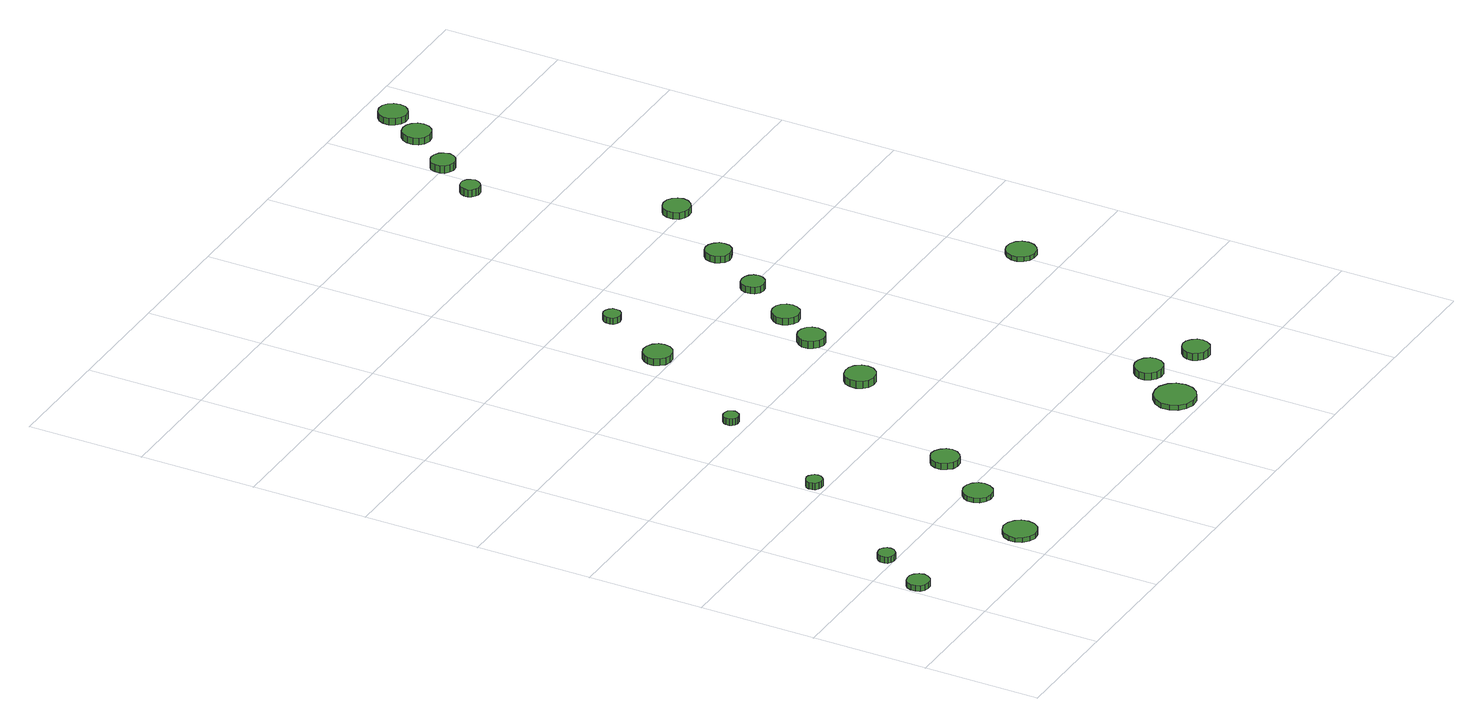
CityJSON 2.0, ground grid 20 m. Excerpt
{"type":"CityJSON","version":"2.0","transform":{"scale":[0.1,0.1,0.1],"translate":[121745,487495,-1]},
"CityObjects":{
"tree1":{"type":"SolitaryVegetationObject","attributes":{"function":"something"},"geometry":[{"type":"MultiSurface","lod":"1","boundaries":[[[0,1,2,3,4,5,6,7,8,9,10,11,12,13,14]],[[15,16,17,18,19,20,21,22,23,24,25,26,27,28,29]],[[0,29,28,1]],[[1,28,27,2]],[[2,27,26,3]],[[3,26,25,4]],[[4,25,24,5]],[[5,24,23,6]],[[6,23,22,7]],[[7,22,21,8]],[[8,21,20,9]],[[9,20,19,10]],[[10,19,18,11]],[[11,18,17,12]],[[12,17,16,13]],[[13,16,15,14]],[[14,15,29,0]]]}]},
"tree2":{"type":"SolitaryVegetationObject","attributes":{"function":"something"},"geometry":[{"type":"MultiSurface","lod":"1","boundaries":[[[30,31,32,33,34,35,36,37,38,39,40,41,42,43,44]],[[45,46,47,48,49,50,51,52,53,54,55,56,57,58,59]],[[30,59,58,31]],[[31,58,57,32]],[[32,57,56,33]],[[33,56,55,34]],[[34,55,54,35]],[[35,54,53,36]],[[36,53,52,37]],[[37,52,51,38]],[[38,51,50,39]],[[39,50,49,40]],[[40,49,48,41]],[[41,48,47,42]],[[42,47,46,43]],[[43,46,45,44]],[[44,45,59,30]]]}]},
"tree3":{"type":"SolitaryVegetationObject","attributes":{"function":"something"},"geometry":[{"type":"MultiSurface","lod":"1","boundaries":[[[60,61,62,63,64,65,66,67,68,69,70,71,72,73,74]],[[75,76,77,78,79,80,81,82,83,84,85,86,87,88,89]],[[60,89,88,61]],[[61,88,87,62]],[[62,87,86,63]],[[63,86,85,64]],[[64,85,84,65]],[[65,84,83,66]],[[66,83,82,67]],[[67,82,81,68]],[[68,81,80,69]],[[69,80,79,70]],[[70,79,78,71]],[[71,78,77,72]],[[72,77,76,73]],[[73,76,75,74]],[[74,75,89,60]]]}]},
"tree4":{"type":"SolitaryVegetationObject","attributes":{"function":"something"},"geometry":[{"type":"MultiSurface","lod":"1","boundaries":[[[90,91,92,93,94,95,96,97,98,99,100,101,102,103,104]],[[105,106,107,108,109,110,111,112,113,114,115,116,117,118,119]],[[90,119,118,91]],[[91,118,117,92]],[[92,117,116,93]],[[93,116,115,94]],[[94,115,114,95]],[[95,114,113,96]],[[96,113,112,97]],[[97,112,111,98]],[[98,111,110,99]],[[99,110,109,100]],[[100,109,108,101]],[[101,108,107,102]],[[102,107,106,103]],[[103,106,105,104]],[[104,105,119,90]]]}]},
"tree5":{"type":"SolitaryVegetationObject","attributes":{"function":"something"},"geometry":[{"type":"MultiSurface","lod":"1","boundaries":[[[120,121,122,123,124,125,126,127,128,129,130,131,132,133,134]],[[135,136,137,138,139,140,141,142,143,144,145,146,147,148,149]],[[120,149,148,121]],[[121,148,147,122]],[[122,147,146,123]],[[123,146,145,124]],[[124,145,144,125]],[[125,144,143,126]],[[126,143,142,127]],[[127,142,141,128]],[[128,141,140,129]],[[129,140,139,130]],[[130,139,138,131]],[[131,138,137,132]],[[132,137,136,133]],[[133,136,135,134]],[[134,135,149,120]]]}]},
"tree6":{"type":"SolitaryVegetationObject","attributes":{"function":"something"},"geometry":[{"type":"MultiSurface","lod":"1","boundaries":[[[150,151,152,153,154,155,156,157,158,159,160,161,162,163,164]],[[165,166,167,168,169,170,171,172,173,174,175,176,177,178,179]],[[150,179,178,151]],[[151,178,177,152]],[[152,177,176,153]],[[153,176,175,154]],[[154,175,174,155]],[[155,174,173,156]],[[156,173,172,157]],[[157,172,171,158]],[[158,171,170,159]],[[159,170,169,160]],[[160,169,168,161]],[[161,168,167,162]],[[162,167,166,163]],[[163,166,165,164]],[[164,165,179,150]]]}]},
"tree7":{"type":"SolitaryVegetationObject","attributes":{"function":"something"},"geometry":[{"type":"MultiSurface","lod":"1","boundaries":[[[180,181,182,183,184,185,186,187,188,189,190,191,192,193,194]],[[195,196,197,198,199,200,201,202,203,204,205,206,207,208,209]],[[180,209,208,181]],[[181,208,207,182]],[[182,207,206,183]],[[183,206,205,184]],[[184,205,204,185]],[[185,204,203,186]],[[186,203,202,187]],[[187,202,201,188]],[[188,201,200,189]],[[189,200,199,190]],[[190,199,198,191]],[[191,198,197,192]],[[192,197,196,193]],[[193,196,195,194]],[[194,195,209,180]]]}]},
"tree8":{"type":"SolitaryVegetationObject","attributes":{"function":"something"},"geometry":[{"type":"MultiSurface","lod":"1","boundaries":[[[210,211,212,213,214,215,216,217,218,219,220,221,222,223,224]],[[225,226,227,228,229,230,231,232,233,234,235,236,237,238,239]],[[210,239,238,211]],[[211,238,237,212]],[[212,237,236,213]],[[213,236,235,214]],[[214,235,234,215]],[[215,234,233,216]],[[216,233,232,217]],[[217,232,231,218]],[[218,231,230,219]],[[219,230,229,220]],[[220,229,228,221]],[[221,228,227,222]],[[222,227,226,223]],[[223,226,225,224]],[[224,225,239,210]]]}]},
"tree9":{"type":"SolitaryVegetationObject","attributes":{"function":"something"},"geometry":[{"type":"MultiSurface","lod":"1","boundaries":[[[240,241,242,243,244,245,246,247,248,249,250,251,252,253,254]],[[255,256,257,258,259,260,261,262,263,264,265,266,267,268,269]],[[240,269,268,241]],[[241,268,267,242]],[[242,267,266,243]],[[243,266,265,244]],[[244,265,264,245]],[[245,264,263,246]],[[246,263,262,247]],[[247,262,261,248]],[[248,261,260,249]],[[249,260,259,250]],[[250,259,258,251]],[[251,258,257,252]],[[252,257,256,253]],[[253,256,255,254]],[[254,255,269,240]]]}]},
"tree10":{"type":"SolitaryVegetationObject","attributes":{"function":"something"},"geometry":[{"type":"MultiSurface","lod":"1","boundaries":[[[270,271,272,273,274,275,276,277,278,279,280,281,282,283,284]],[[285,286,287,288,289,290,291,292,293,294,295,296,297,298,299]],[[270,299,298,271]],[[271,298,297,272]],[[272,297,296,273]],[[273,296,295,274]],[[274,295,294,275]],[[275,294,293,276]],[[276,293,292,277]],[[277,292,291,278]],[[278,291,290,279]],[[279,290,289,280]],[[280,289,288,281]],[[281,288,287,282]],[[282,287,286,283]],[[283,286,285,284]],[[284,285,299,270]]]}]},
"tree11":{"type":"SolitaryVegetationObject","attributes":{"function":"something"},"geometry":[{"type":"MultiSurface","lod":"1","boundaries":[[[300,301,302,303,304,305,306,307,308,309,310,311,312,313,314]],[[315,316,317,318,319,320,321,322,323,324,325,326,327,328,329]],[[300,329,328,301]],[[301,328,327,302]],[[302,327,326,303]],[[303,326,325,304]],[[304,325,324,305]],[[305,324,323,306]],[[306,323,322,307]],[[307,322,321,308]],[[308,321,320,309]],[[309,320,319,310]],[[310,319,318,311]],[[311,318,317,312]],[[312,317,316,313]],[[313,316,315,314]],[[314,315,329,300]]]}]},
"tree12":{"type":"SolitaryVegetationObject","attributes":{"function":"something"},"geometry":[{"type":"MultiSurface","lod":"1","boundaries":[[[330,331,332,333,334,335,336,337,338,339,340,341,342,343,344]],[[345,346,347,348,349,350,351,352,353,354,355,356,357,358,359]],[[330,359,358,331]],[[331,358,357,332]],[[332,357,356,333]],[[333,356,355,334]],[[334,355,354,335]],[[335,354,353,336]],[[336,353,352,337]],[[337,352,351,338]],[[338,351,350,339]],[[339,350,349,340]],[[340,349,348,341]],[[341,348,347,342]],[[342,347,346,343]],[[343,346,345,344]],[[344,345,359,330]]]}]},
"tree13":{"type":"SolitaryVegetationObject","attributes":{"function":"something"},"geometry":[{"type":"MultiSurface","lod":"1","boundaries":[[[360,361,362,363,364,365,366,367,368,369,370,371,372,373,374]],[[375,376,377,378,379,380,381,382,383,384,385,386,387,388,389]],[[360,389,388,361]],[[361,388,387,362]],[[362,387,386,363]],[[363,386,385,364]],[[364,385,384,365]],[[365,384,383,366]],[[366,383,382,367]],[[367,382,381,368]],[[368,381,380,369]],[[369,380,379,370]],[[370,379,378,371]],[[371,378,377,372]],[[372,377,376,373]],[[373,376,375,374]],[[374,375,389,360]]]}]},
"tree14":{"type":"SolitaryVegetationObject","attributes":{"function":"something"},"geometry":[{"type":"MultiSurface","lod":"1","boundaries":[[[390,391,392,393,394,395,396,397,398,399,400,401,402,403,404]],[[405,406,407,408,409,410,411,412,413,414,415,416,417,418,419]],[[390,419,418,391]],[[391,418,417,392]],[[392,417,416,393]],[[393,416,415,394]],[[394,415,414,395]],[[395,414,413,396]],[[396,413,412,397]],[[397,412,411,398]],[[398,411,410,399]],[[399,410,409,400]],[[400,409,408,401]],[[401,408,407,402]],[[402,407,406,403]],[[403,406,405,404]],[[404,405,419,390]]]}]},
"tree15":{"type":"SolitaryVegetationObject","attributes":{"function":"something"},"geometry":[{"type":"MultiSurface","lod":"1","boundaries":[[[420,421,422,423,424,425,426,427,428,429,430,431,432,433,434]],[[435,436,437,438,439,440,441,442,443,444,445,446,447,448,449]],[[420,449,448,421]],[[421,448,447,422]],[[422,447,446,423]],[[423,446,445,424]],[[424,445,444,425]],[[425,444,443,426]],[[426,443,442,427]],[[427,442,441,428]],[[428,441,440,429]],[[429,440,439,430]],[[430,439,438,431]],[[431,438,437,432]],[[432,437,436,433]],[[433,436,435,434]],[[434,435,449,420]]]}]},
"tree16":{"type":"SolitaryVegetationObject","attributes":{"function":"something"},"geometry":[{"type":"MultiSurface","lod":"1","boundaries":[[[450,451,452,453,454,455,456,457,458,459,460,461,462,463,464]],[[465,466,467,468,469,470,471,472,473,474,475,476,477,478,479]],[[450,479,478,451]],[[451,478,477,452]],[[452,477,476,453]],[[453,476,475,454]],[[454,475,474,455]],[[455,474,473,456]],[[456,473,472,457]],[[457,472,471,458]],[[458,471,470,459]],[[459,470,469,460]],[[460,469,468,461]],[[461,468,467,462]],[[462,467,466,463]],[[463,466,465,464]],[[464,465,479,450]]]}]},
"tree17":{"type":"SolitaryVegetationObject","attributes":{"function":"something"},"geometry":[{"type":"MultiSurface","lod":"1","boundaries":[[[480,481,482,483,484,485,486,487,488,489,490,491,492,493,494]],[[495,496,497,498,499,500,501,502,503,504,505,506,507,508,509]],[[480,509,508,481]],[[481,508,507,482]],[[482,507,506,483]],[[483,506,505,484]],[[484,505,504,485]],[[485,504,503,486]],[[486,503,502,487]],[[487,502,501,488]],[[488,501,500,489]],[[489,500,499,490]],[[490,499,498,491]],[[491,498,497,492]],[[492,497,496,493]],[[493,496,495,494]],[[494,495,509,480]]]}]},
"tree18":{"type":"SolitaryVegetationObject","attributes":{"function":"something"},"geometry":[{"type":"MultiSurface","lod":"1","boundaries":[[[510,511,512,513,514,515,516,517,518,519,520,521,522,523,524]],[[525,526,527,528,529,530,531,532,533,534,535,536,537,538,539]],[[510,539,538,511]],[[511,538,537,512]],[[512,537,536,513]],[[513,536,535,514]],[[514,535,534,515]],[[515,534,533,516]],[[516,533,532,517]],[[517,532,531,518]],[[518,531,530,519]],[[519,530,529,520]],[[520,529,528,521]],[[521,528,527,522]],[[522,527,526,523]],[[523,526,525,524]],[[524,525,539,510]]]}]},
"tree19":{"type":"SolitaryVegetationObject","attributes":{"function":"something"},"geometry":[{"type":"MultiSurface","lod":"1","boundaries":[[[540,541,542,543,544,545,546,547,548,549,550,551,552,553,554]],[[555,556,557,558,559,560,561,562,563,564,565,566,567,568,569]],[[540,569,568,541]],[[541,568,567,542]],[[542,567,566,543]],[[543,566,565,544]],[[544,565,564,545]],[[545,564,563,546]],[[546,563,562,547]],[[547,562,561,548]],[[548,561,560,549]],[[549,560,559,550]],[[550,559,558,551]],[[551,558,557,552]],[[552,557,556,553]],[[553,556,555,554]],[[554,555,569,540]]]}]},
"tree20":{"type":"SolitaryVegetationObject","attributes":{"function":"something"},"geometry":[{"type":"MultiSurface","lod":"1","boundaries":[[[570,571,572,573,574,575,576,577,578,579,580,581,582,583,584]],[[585,586,587,588,589,590,591,592,593,594,595,596,597,598,599]],[[570,599,598,571]],[[571,598,597,572]],[[572,597,596,573]],[[573,596,595,574]],[[574,595,594,575]],[[575,594,593,576]],[[576,593,592,577]],[[577,592,591,578]],[[578,591,590,579]],[[579,590,589,580]],[[580,589,588,581]],[[581,588,587,582]],[[582,587,586,583]],[[583,586,585,584]],[[584,585,599,570]]]}]},
"tree21":{"type":"SolitaryVegetationObject","attributes":{"function":"something"},"geometry":[{"type":"MultiSurface","lod":"1","boundaries":[[[600,601,602,603,604,605,606,607,608,609,610,611,612,613,614]],[[615,616,617,618,619,620,621,622,623,624,625,626,627,628,629]],[[600,629,628,601]],[[601,628,627,602]],[[602,627,626,603]],[[603,626,625,604]],[[604,625,624,605]],[[605,624,623,606]],[[606,623,622,607]],[[607,622,621,608]],[[608,621,620,609]],[[609,620,619,610]],[[610,619,618,611]],[[611,618,617,612]],[[612,617,616,613]],[[613,616,615,614]],[[614,615,629,600]]]}]},
"tree22":{"type":"SolitaryVegetationObject","attributes":{"function":"something"},"geometry":[{"type":"MultiSurface","lod":"1","boundaries":[[[630,631,632,633,634,635,636,637,638,639,640,641,642,643,644]],[[645,646,647,648,649,650,651,652,653,654,655,656,657,658,659]],[[630,659,658,631]],[[631,658,657,632]],[[632,657,656,633]],[[633,656,655,634]],[[634,655,654,635]],[[635,654,653,636]],[[636,653,652,637]],[[637,652,651,638]],[[638,651,650,639]],[[639,650,649,640]],[[640,649,648,641]],[[641,648,647,642]],[[642,647,646,643]],[[643,646,645,644]],[[644,645,659,630]]]}]},
"tree23":{"type":"SolitaryVegetationObject","attributes":{"function":"something"},"geometry":[{"type":"MultiSurface","lod":"1","boundaries":[[[660,661,662,663,664,665,666,667,668,669,670,671,672,673,674]],[[675,676,677,678,679,680,681,682,683,684,685,686,687,688,689]],[[660,689,688,661]],[[661,688,687,662]],[[662,687,686,663]],[[663,686,685,664]],[[664,685,684,665]],[[665,684,683,666]],[[666,683,682,667]],[[667,682,681,668]],[[668,681,680,669]],[[669,680,679,670]],[[670,679,678,671]],[[671,678,677,672]],[[672,677,676,673]],[[673,676,675,674]],[[674,675,689,660]]]}]}
},
"vertices":[
[42,130,17],[40,138,17],[35,145,17],[28,149,17],[21,149,17],[13,147,17],[7,142,17],[4,134,17],[4,126,17],[7,119,17],[13,114,17],[21,112,17],[28,112,17],[35,116,17],[40,123,17],[40,123,7],[35,116,7],[28,112,7],[21,112,7],[13,114,7],[7,119,7],[4,126,7],[4,134,7],[7,142,7],[13,147,7],[21,149,7],[28,149,7],[35,145,7],[40,138,7],[42,130,7],
[87,214,18],[86,220,18],[82,225,18],[77,228,18],[71,228,18],[65,226,18],[60,222,18],[58,217,18],[58,210,18],[60,205,18],[65,201,18],[71,199,18],[77,200,18],[82,203,18],[86,208,18],[86,208,7],[82,203,7],[77,200,7],[71,199,7],[65,201,7],[60,205,7],[58,210,7],[58,217,7],[60,222,7],[65,226,7],[71,228,7],[77,228,7],[82,225,7],[86,220,7],[87,214,7],
[268,64,15],[266,76,15],[259,85,15],[249,91,15],[237,93,15],[226,89,15],[217,81,15],[212,70,15],[212,59,15],[217,48,15],[226,40,15],[237,36,15],[249,38,15],[259,43,15],[266,53,15],[266,53,7],[259,43,7],[249,38,7],[237,36,7],[226,40,7],[217,48,7],[212,59,7],[212,70,7],[217,81,7],[226,89,7],[237,93,7],[249,91,7],[259,85,7],[266,76,7],[268,64,7],
[224,416,25],[223,422,25],[219,426,25],[215,429,25],[209,430,25],[204,428,25],[199,424,25],[197,419,25],[197,413,25],[199,408,25],[204,405,25],[209,403,25],[215,403,25],[219,406,25],[223,411,25],[223,411,13],[219,406,13],[215,403,13],[209,403,13],[204,405,13],[199,408,13],[197,413,13],[197,419,13],[199,424,13],[204,428,13],[209,430,13],[215,429,13],[219,426,13],[223,422,13],[224,416,13],
[339,180,15],[337,190,15],[331,198,15],[322,203,15],[312,204,15],[302,201,15],[294,194,15],[290,185,15],[290,175,15],[294,165,15],[302,158,15],[312,155,15],[322,156,15],[331,161,15],[337,170,15],[337,170,7],[331,161,7],[322,156,7],[312,155,7],[302,158,7],[294,165,7],[290,175,7],[290,185,7],[294,194,7],[302,201,7],[312,204,7],[322,203,7],[331,198,7],[337,190,7],[339,180,7],
[404,273,18],[402,282,18],[396,290,18],[388,295,18],[378,297,18],[368,293,18],[361,287,18],[357,278,18],[357,268,18],[361,259,18],[368,252,18],[378,249,18],[388,250,18],[396,255,18],[402,263,18],[402,263,7],[396,255,7],[388,250,7],[378,249,7],[368,252,7],[361,259,7],[357,268,7],[357,278,7],[361,287,7],[368,293,7],[378,297,7],[388,295,7],[396,290,7],[402,282,7],[404,273,7],
[341,627,23],[339,632,23],[336,637,23],[332,639,23],[326,640,23],[321,638,23],[317,634,23],[315,630,23],[315,624,23],[317,619,23],[321,616,23],[326,614,23],[332,615,23],[336,617,23],[339,622,23],[339,622,11],[336,617,11],[332,615,11],[326,614,11],[321,616,11],[317,619,11],[315,624,11],[315,630,11],[317,634,11],[321,638,11],[326,640,11],[332,639,11],[336,637,11],[339,632,11],[341,627,11],
[559,505,26],[557,516,26],[550,525,26],[541,530,26],[530,531,26],[520,528,26],[512,521,26],[508,511,26],[508,500,26],[512,490,26],[520,483,26],[530,480,26],[541,481,26],[550,486,26],[557,495,26],[557,495,13],[550,486,13],[541,481,13],[530,480,13],[520,483,13],[512,490,13],[508,500,13],[508,511,13],[512,521,13],[520,528,13],[530,531,13],[541,530,13],[550,525,13],[557,516,13],[559,505,13],
[478,825,19],[476,835,19],[470,843,19],[461,848,19],[451,849,19],[441,846,19],[434,839,19],[430,830,19],[430,820,19],[434,811,19],[441,804,19],[451,801,19],[461,802,19],[470,807,19],[476,815,19],[476,815,7],[470,807,7],[461,802,7],[451,801,7],[441,804,7],[434,811,7],[430,820,7],[430,830,7],[434,839,7],[441,846,7],[451,849,7],[461,848,7],[470,843,7],[476,835,7],[478,825,7],
[758,44,16],[755,59,16],[747,70,16],[734,78,16],[720,79,16],[706,75,16],[695,65,16],[689,52,16],[689,37,16],[695,24,16],[706,14,16],[720,10,16],[734,11,16],[747,19,16],[755,30,16],[755,30,7],[747,19,7],[734,11,7],[720,10,7],[706,14,7],[695,24,7],[689,37,7],[689,52,7],[695,65,7],[706,75,7],[720,79,7],[734,78,7],[747,70,7],[755,59,7],[758,44,7],
[637,636,19],[635,645,19],[630,653,19],[621,658,19],[612,659,19],[603,656,19],[596,649,19],[592,641,19],[592,631,19],[596,623,19],[603,616,19],[612,613,19],[621,614,19],[630,619,19],[635,627,19],[635,627,6],[630,619,6],[621,614,6],[612,613,6],[603,616,6],[596,623,6],[592,631,6],[592,641,6],[596,649,6],[603,656,6],[612,659,6],[621,658,6],[630,653,6],[635,645,6],[637,636,6],
[539,944,19],[538,950,19],[534,955,19],[529,958,19],[523,959,19],[517,957,19],[512,952,19],[510,947,19],[510,941,19],[512,935,19],[517,931,19],[523,929,19],[529,930,19],[534,933,19],[538,938,19],[538,938,8],[534,933,8],[529,930,8],[523,929,8],[517,931,8],[512,935,8],[510,941,8],[510,947,8],[512,952,8],[517,957,8],[523,959,8],[529,958,8],[534,955,8],[538,950,8],[539,944,8],
[797,118,23],[795,127,23],[789,135,23],[780,140,23],[770,141,23],[761,138,23],[754,132,23],[749,123,23],[749,113,23],[754,103,23],[761,97,23],[770,94,23],[780,95,23],[789,100,23],[795,108,23],[795,108,10],[789,100,10],[780,95,10],[770,94,10],[761,97,10],[754,103,10],[749,113,10],[749,123,10],[754,132,10],[761,138,10],[770,141,10],[780,140,10],[789,135,10],[795,127,10],[797,118,10],
[683,706,18],[681,715,18],[676,723,18],[668,728,18],[658,729,18],[649,726,18],[642,719,18],[638,711,18],[638,701,18],[642,692,18],[649,686,18],[658,683,18],[668,684,18],[676,689,18],[681,697,18],[681,697,6],[676,689,6],[668,684,6],[658,683,6],[649,686,6],[642,692,6],[638,701,6],[638,711,6],[642,719,6],[649,726,6],[658,729,6],[668,728,6],[676,723,6],[681,715,6],[683,706,6],
[880,78,25],[878,87,25],[872,95,25],[864,100,25],[855,101,25],[846,98,25],[839,91,25],[835,83,25],[835,73,25],[839,65,25],[846,58,25],[855,56,25],[864,56,25],[872,61,25],[878,69,25],[878,69,12],[872,61,12],[864,56,12],[855,56,12],[846,58,12],[839,65,12],[835,73,12],[835,83,12],[839,91,12],[846,98,12],[855,101,12],[864,100,12],[872,95,12],[878,87,12],[880,78,12],
[739,796,18],[737,804,18],[732,810,18],[725,814,18],[717,815,18],[709,813,18],[703,807,18],[700,800,18],[700,791,18],[703,784,18],[709,778,18],[717,776,18],[725,777,18],[732,781,18],[737,788,18],[737,788,6],[732,781,6],[725,777,6],[717,776,6],[709,778,6],[703,784,6],[700,791,6],[700,800,6],[703,807,6],[709,813,6],[717,815,6],[725,814,6],[732,810,6],[737,804,6],[739,796,6],
[801,890,18],[800,899,18],[794,906,18],[786,911,18],[777,912,18],[768,909,18],[762,903,18],[758,894,18],[758,885,18],[762,877,18],[768,871,18],[777,868,18],[786,869,18],[794,873,18],[800,881,18],[800,881,6],[794,873,6],[786,869,6],[777,868,6],[768,871,6],[762,877,6],[758,885,6],[758,894,6],[762,903,6],[768,909,6],[777,912,6],[786,911,6],[794,906,6],[800,899,6],[801,890,6],
[1036,472,14],[1034,482,14],[1028,491,14],[1019,496,14],[1008,497,14],[998,494,14],[991,487,14],[986,477,14],[986,467,14],[991,457,14],[998,450,14],[1008,447,14],[1019,448,14],[1028,453,14],[1034,462,14],[1034,462,6],[1028,453,6],[1019,448,6],[1008,447,6],[998,450,6],[991,457,6],[986,467,6],[986,477,6],[991,487,6],[998,494,6],[1008,497,6],[1019,496,6],[1028,491,6],[1034,482,6],[1036,472,6],
[882,1006,26],[880,1016,26],[874,1023,26],[866,1028,26],[856,1029,26],[847,1026,26],[840,1020,26],[836,1011,26],[836,1001,26],[840,992,26],[847,986,26],[856,983,26],[866,984,26],[874,989,26],[880,997,26],[880,997,14],[874,989,14],[866,984,14],[856,983,14],[847,986,14],[840,992,14],[836,1001,14],[836,1011,14],[840,1020,14],[847,1026,14],[856,1029,14],[866,1028,14],[874,1023,14],[880,1016,14],[882,1006,14],
[781,1325,25],[779,1332,25],[775,1337,25],[769,1341,25],[762,1341,25],[756,1339,25],[751,1335,25],[748,1328,25],[748,1321,25],[751,1315,25],[756,1311,25],[762,1308,25],[769,1309,25],[775,1313,25],[779,1318,25],[779,1318,12],[775,1313,12],[769,1309,12],[762,1308,12],[756,1311,12],[751,1315,12],[748,1321,12],[748,1328,12],[751,1335,12],[756,1339,12],[762,1341,12],[769,1341,12],[775,1337,12],[779,1332,12],[781,1325,12],
[840,1402,21],[838,1411,21],[833,1418,21],[825,1422,21],[817,1423,21],[809,1420,21],[802,1415,21],[799,1407,21],[799,1398,21],[802,1390,21],[809,1385,21],[817,1382,21],[825,1383,21],[833,1387,21],[838,1394,21],[838,1394,8],[833,1387,8],[825,1383,8],[817,1382,8],[809,1385,8],[802,1390,8],[799,1398,8],[799,1407,8],[802,1415,8],[809,1420,8],[817,1423,8],[825,1422,8],[833,1418,8],[838,1411,8],[840,1402,8],
[904,1482,20],[902,1492,20],[896,1500,20],[888,1505,20],[878,1506,20],[868,1503,20],[861,1496,20],[857,1487,20],[857,1477,20],[861,1468,20],[868,1461,20],[878,1458,20],[888,1459,20],[896,1464,20],[902,1472,20],[902,1472,8],[896,1464,8],[888,1459,8],[878,1458,8],[868,1461,8],[861,1468,8],[857,1477,8],[857,1487,8],[861,1496,8],[868,1503,8],[878,1506,8],[888,1505,8],[896,1500,8],[902,1492,8],[904,1482,8],
[939,1543,21],[937,1553,21],[931,1561,21],[923,1566,21],[913,1567,21],[903,1564,21],[896,1557,21],[892,1548,21],[892,1538,21],[896,1529,21],[903,1522,21],[913,1519,21],[923,1520,21],[931,1525,21],[937,1533,21],[937,1533,9],[931,1525,9],[923,1520,9],[913,1519,9],[903,1522,9],[896,1529,9],[892,1538,9],[892,1548,9],[896,1557,9],[903,1564,9],[913,1567,9],[923,1566,9],[931,1561,9],[937,1553,9],[939,1543,9]
]}
